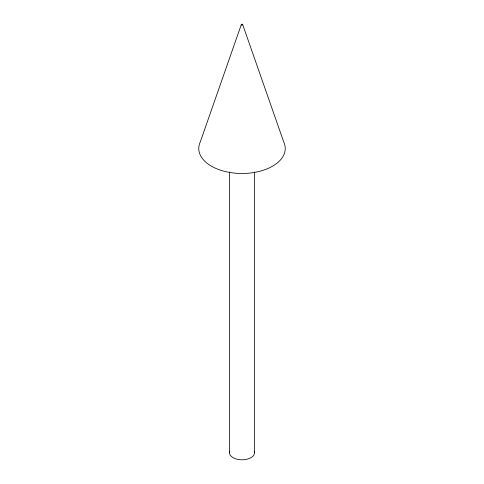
<?xml version="1.0" encoding="UTF-8"?>
<svg xmlns="http://www.w3.org/2000/svg" width="484" height="484" viewBox="0 0 484 484"><rect width="100%" height="100%" fill="white"/><g stroke="black" fill="none" stroke-linecap="round" stroke-linejoin="round"><path stroke-width="0.73" d="M241.341 24.49L200.237 142.06A43.233 24.962 0 0 0 242 173.484A43.233 24.962 0 0 0 283.763 142.06L242.659 24.49M254.632 171.959L254.632 452.51M229.368 171.959L229.368 452.51M254.439 451.239A12.632 7.29 0 0 1 242 459.8A12.632 7.29 0 0 1 229.561 451.239M241.661 24.932A0.684 0.393 0 0 0 242.684 24.593A0.684 0.393 0 0 0 241.661 24.254A0.684 0.393 0 0 0 241.661 24.932"/></g></svg>
